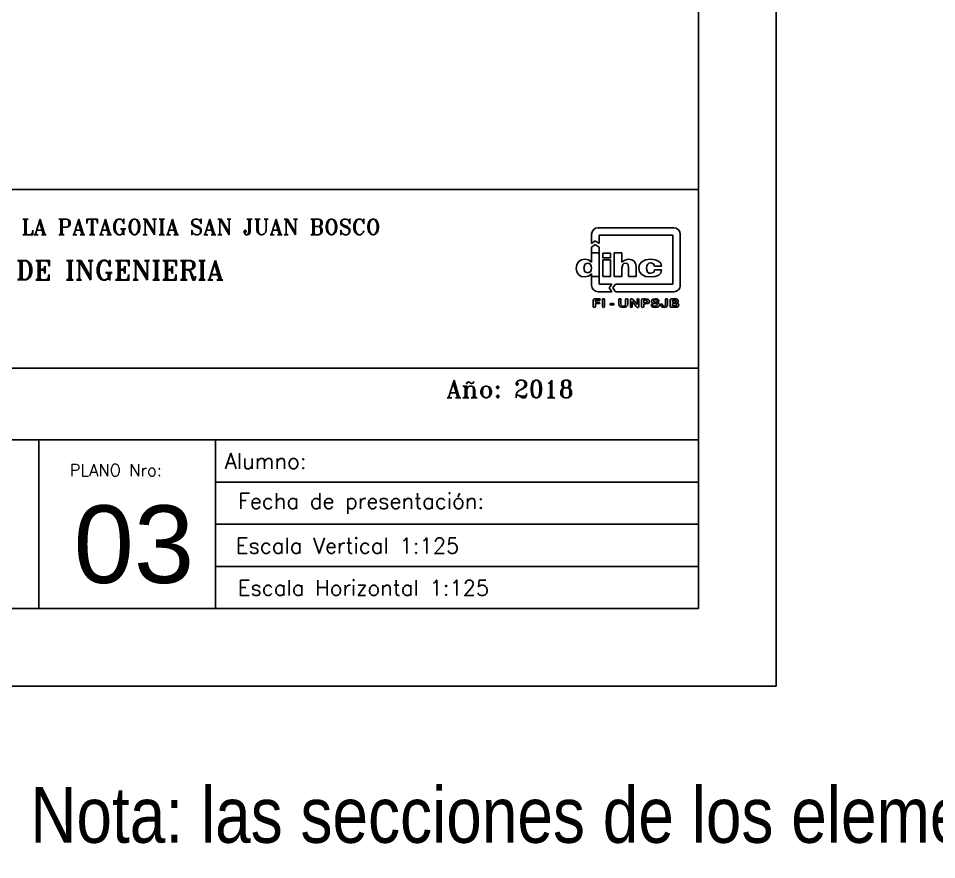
# Model space of a CAD drawing. Header units: millimetres. Extents: x 190.8 to 271.9, y 200.6 to 238.1.
# Drawn here: x 203.59 to 218.39, y 200.6 to 214.15 of the extents above; entities that cross this region are included whole.
import ezdxf
from ezdxf.enums import TextEntityAlignment as Align

# ---------------------------------------------------------------- set-up
doc = ezdxf.new("R2010")
doc.units = ezdxf.units.MM
for name, color, linetype in [('CARATULA', 7, 'Continuous'), ('Recuadro', 1, 'Continuous'), ('TEXTO', 2, 'Continuous'), ('Textos', 2, 'Continuous')]:
    doc.layers.add(name, color=color, linetype=linetype)
doc.styles.add('INTEGRANTES', font='romans.shx', dxfattribs={"height": 2})
doc.styles.add('NARROW', font='ARIALN.TTF', dxfattribs={"width": 0.9})
doc.styles.add('ROMANS', font='romans')
doc.styles.add('ROMANT', font='romant', dxfattribs={"height": 2.5})
doc.styles.add('SAN14', font='sas_____.pfb', dxfattribs={"height": 14})

# ---------------------------------------------------------------- blocks, each defined once
blk = doc.blocks.new('LOGODIHC')
at = {"color": 1, "linetype": 'Continuous'}
for p, q in [((-0.504, 0.583), (0.798, 0.583)), ((-0.616, 0.314), (-0.616, 0.47)), ((-0.616, 0.314), (-0.551, 0.357)), ((-0.551, 0.357), (-0.486, 0.314)), ((-0.486, 0.314), (-0.486, 0.453)), ((-0.486, 0.453), (0.781, 0.453)), ((0.781, 0.453), (0.781, -0.386)), ((0.911, 0.47), (0.911, -0.404)), ((-0.616, 0.251), (-0.551, 0.294)), ((-0.616, 0.152), (-0.616, 0.251)), ((-0.551, 0.294), (-0.486, 0.251)), ((-0.486, -0.386), (-0.486, 0.251)), ((-0.841, -0.003), (-0.793, 0.029)), ((-0.841, -0.003), (-0.793, 0.029)), ((-0.793, 0.029), (-0.733, 0.041)), ((-0.793, 0.029), (-0.733, 0.041)), ((-0.733, 0.041), (-0.67, 0.029)), ((-0.733, 0.041), (-0.67, 0.029)), ((-0.67, 0.029), (-0.617, -0.007)), ((-0.67, 0.029), (-0.617, -0.007)), ((-0.617, 0.152), (-0.486, 0.152)), ((-0.617, 0.152), (-0.486, 0.152)), ((-0.617, -0.007), (-0.617, 0.152)), ((-0.617, -0.007), (-0.617, 0.152)), ((-0.486, 0.152), (-0.486, -0.208)), ((-0.486, 0.152), (-0.486, -0.208)), ((-0.421, 0.148), (-0.291, 0.148)), ((-0.421, 0.148), (-0.291, 0.148)), ((-0.421, 0.068), (-0.421, 0.148)), ((-0.421, 0.068), (-0.421, 0.148)), ((-0.291, 0.068), (-0.421, 0.068)), ((-0.291, 0.068), (-0.421, 0.068)), ((-0.421, -0.254), (-0.421, 0.029)), ((-0.421, 0.029), (-0.291, 0.029)), ((-0.421, -0.254), (-0.421, 0.029)), ((-0.421, 0.029), (-0.291, 0.029)), ((-0.291, 0.148), (-0.291, 0.068)), ((-0.291, 0.148), (-0.291, 0.068)), ((-0.291, 0.029), (-0.291, -0.254)), ((-0.291, 0.029), (-0.291, -0.254)), ((-0.226, 0.152), (-0.095, 0.152)), ((-0.226, 0.152), (-0.095, 0.152)), ((-0.226, -0.254), (-0.226, 0.152)), ((-0.226, -0.254), (-0.226, 0.152)), ((-0.095, 0.152), (-0.095, -0.011)), ((-0.095, 0.152), (-0.095, -0.011)), ((-0.095, -0.011), (-0.044, 0.027)), ((-0.095, -0.011), (-0.044, 0.027)), ((-0.044, 0.027), (0.02, 0.041)), ((-0.044, 0.027), (0.02, 0.041)), ((0.02, 0.041), (0.075, 0.033)), ((0.02, 0.041), (0.075, 0.033)), ((0.075, 0.033), (0.115, 0.01)), ((0.075, 0.033), (0.115, 0.01)), ((0.115, 0.01), (0.142, -0.03)), ((0.115, 0.01), (0.142, -0.03)), ((0.25, -0.001), (0.315, 0.029)), ((0.25, -0.001), (0.315, 0.029)), ((0.315, 0.029), (0.401, 0.041)), ((0.315, 0.029), (0.401, 0.041)), ((0.401, 0.041), (0.48, 0.033)), ((0.401, 0.041), (0.48, 0.033)), ((0.48, 0.033), (0.537, 0.01)), ((0.48, 0.033), (0.537, 0.01)), ((0.537, 0.01), (0.573, -0.026)), ((0.537, 0.01), (0.573, -0.026)), ((-0.881, -0.118), (-0.871, -0.055)), ((-0.881, -0.118), (-0.871, -0.055)), ((-0.871, -0.176), (-0.881, -0.118)), ((-0.871, -0.176), (-0.881, -0.118)), ((-0.871, -0.055), (-0.841, -0.003)), ((-0.871, -0.055), (-0.841, -0.003)), ((-0.73, -0.051), (-0.747, -0.112)), ((-0.73, -0.051), (-0.747, -0.112)), ((-0.747, -0.112), (-0.73, -0.172)), ((-0.747, -0.112), (-0.73, -0.172)), ((-0.708, -0.034), (-0.73, -0.051)), ((-0.708, -0.034), (-0.73, -0.051)), ((-0.682, -0.028), (-0.708, -0.034)), ((-0.682, -0.028), (-0.708, -0.034)), ((-0.655, -0.034), (-0.684, -0.028)), ((-0.655, -0.034), (-0.684, -0.028)), ((-0.684, -0.028), (-0.682, -0.028)), ((-0.684, -0.028), (-0.682, -0.028)), ((-0.634, -0.051), (-0.655, -0.034)), ((-0.634, -0.051), (-0.655, -0.034)), ((-0.62, -0.076), (-0.634, -0.051)), ((-0.62, -0.076), (-0.634, -0.051)), ((-0.634, -0.172), (-0.62, -0.147)), ((-0.634, -0.172), (-0.62, -0.147)), ((-0.617, -0.112), (-0.62, -0.076)), ((-0.617, -0.112), (-0.62, -0.076)), ((-0.62, -0.147), (-0.617, -0.112)), ((-0.62, -0.147), (-0.617, -0.112)), ((-0.08, -0.049), (-0.095, -0.11)), ((-0.08, -0.049), (-0.095, -0.11)), ((-0.095, -0.11), (-0.095, -0.254)), ((-0.095, -0.11), (-0.095, -0.254)), ((-0.061, -0.034), (-0.08, -0.049)), ((-0.061, -0.034), (-0.08, -0.049)), ((-0.034, -0.028), (-0.061, -0.034)), ((-0.034, -0.028), (-0.061, -0.034)), ((-0.011, -0.032), (-0.034, -0.028)), ((-0.011, -0.032), (-0.034, -0.028)), ((0.006, -0.043), (-0.011, -0.032)), ((0.006, -0.043), (-0.011, -0.032)), ((0.02, -0.089), (0.006, -0.043)), ((0.02, -0.089), (0.006, -0.043)), ((0.02, -0.254), (0.02, -0.089)), ((0.02, -0.254), (0.02, -0.089)), ((0.142, -0.03), (0.15, -0.082)), ((0.142, -0.03), (0.15, -0.082)), ((0.15, -0.082), (0.15, -0.254)), ((0.15, -0.082), (0.15, -0.254)), ((0.198, -0.114), (0.211, -0.049)), ((0.198, -0.114), (0.211, -0.049)), ((0.211, -0.177), (0.198, -0.114)), ((0.211, -0.177), (0.198, -0.114)), ((0.211, -0.049), (0.25, -0.001)), ((0.211, -0.049), (0.25, -0.001)), ((0.338, -0.074), (0.332, -0.116)), ((0.338, -0.074), (0.332, -0.116)), ((0.332, -0.116), (0.349, -0.179)), ((0.332, -0.116), (0.349, -0.179)), ((0.351, -0.045), (0.338, -0.074)), ((0.351, -0.045), (0.338, -0.074)), ((0.372, -0.026), (0.351, -0.045)), ((0.372, -0.026), (0.351, -0.045)), ((0.403, -0.02), (0.372, -0.026)), ((0.403, -0.02), (0.372, -0.026)), ((0.447, -0.036), (0.403, -0.02)), ((0.447, -0.036), (0.403, -0.02)), ((0.466, -0.078), (0.447, -0.036)), ((0.466, -0.078), (0.447, -0.036)), ((0.46, -0.164), (0.466, -0.139)), ((0.46, -0.164), (0.466, -0.139)), ((0.589, -0.078), (0.466, -0.078)), ((0.589, -0.078), (0.466, -0.078)), ((0.466, -0.139), (0.589, -0.139)), ((0.466, -0.139), (0.589, -0.139)), ((0.573, -0.026), (0.589, -0.078)), ((0.573, -0.026), (0.589, -0.078)), ((0.589, -0.141), (0.577, -0.195)), ((0.589, -0.141), (0.577, -0.195)), ((0.589, -0.139), (0.589, -0.141)), ((0.589, -0.139), (0.589, -0.141)), ((-0.841, -0.223), (-0.871, -0.176)), ((-0.841, -0.223), (-0.871, -0.176)), ((-0.795, -0.252), (-0.841, -0.223)), ((-0.795, -0.252), (-0.841, -0.223)), ((-0.735, -0.262), (-0.795, -0.252)), ((-0.735, -0.262), (-0.795, -0.252)), ((-0.668, -0.248), (-0.735, -0.262)), ((-0.668, -0.248), (-0.735, -0.262)), ((-0.73, -0.172), (-0.682, -0.193)), ((-0.73, -0.172), (-0.682, -0.193)), ((-0.682, -0.193), (-0.634, -0.172)), ((-0.682, -0.193), (-0.634, -0.172)), ((-0.617, -0.208), (-0.668, -0.248)), ((-0.617, -0.208), (-0.668, -0.248)), ((-0.615, -0.235), (-0.617, -0.208)), ((-0.615, -0.235), (-0.617, -0.208)), ((-0.616, -0.404), (-0.616, -0.21)), ((-0.613, -0.254), (-0.615, -0.235)), ((-0.613, -0.254), (-0.615, -0.235)), ((-0.49, -0.254), (-0.613, -0.254)), ((-0.482, -0.254), (-0.613, -0.254)), ((-0.486, -0.233), (-0.49, -0.254)), ((-0.486, -0.208), (-0.486, -0.233)), ((-0.486, -0.208), (-0.486, -0.233)), ((-0.486, -0.233), (-0.482, -0.254)), ((-0.291, -0.254), (-0.421, -0.254)), ((-0.291, -0.254), (-0.421, -0.254)), ((-0.095, -0.254), (-0.226, -0.254)), ((-0.095, -0.254), (-0.226, -0.254)), ((0.15, -0.254), (0.02, -0.254)), ((0.15, -0.254), (0.02, -0.254)), ((0.25, -0.223), (0.211, -0.177)), ((0.25, -0.223), (0.211, -0.177)), ((0.313, -0.252), (0.25, -0.223)), ((0.313, -0.252), (0.25, -0.223)), ((0.397, -0.262), (0.313, -0.252)), ((0.397, -0.262), (0.313, -0.252)), ((0.349, -0.179), (0.37, -0.195)), ((0.349, -0.179), (0.37, -0.195)), ((0.37, -0.195), (0.401, -0.2)), ((0.37, -0.195), (0.401, -0.2)), ((0.48, -0.254), (0.397, -0.262)), ((0.48, -0.254), (0.397, -0.262)), ((0.401, -0.2), (0.447, -0.185)), ((0.401, -0.2), (0.447, -0.185)), ((0.447, -0.185), (0.46, -0.164)), ((0.447, -0.185), (0.46, -0.164)), ((0.541, -0.231), (0.48, -0.254)), ((0.541, -0.231), (0.48, -0.254)), ((0.577, -0.195), (0.541, -0.231)), ((0.577, -0.195), (0.541, -0.231)), ((-0.267, -0.386), (-0.486, -0.386)), ((-0.31, -0.451), (-0.267, -0.386)), ((-0.269, -0.516), (-0.31, -0.451)), ((-0.247, -0.452), (-0.203, -0.386)), ((-0.206, -0.516), (-0.247, -0.452)), ((0.781, -0.386), (-0.203, -0.386)), ((-0.269, -0.516), (-0.504, -0.516)), ((0.798, -0.516), (-0.206, -0.516)), ((-0.586, -0.658), (-0.584, -0.648)), ((-0.586, -0.658), (-0.584, -0.648)), ((-0.586, -0.769), (-0.586, -0.658)), ((-0.586, -0.769), (-0.586, -0.658)), ((-0.58, -0.782), (-0.586, -0.769)), ((-0.58, -0.782), (-0.586, -0.769)), ((-0.584, -0.648), (-0.578, -0.643)), ((-0.584, -0.648), (-0.578, -0.643)), ((-0.569, -0.786), (-0.58, -0.782)), ((-0.569, -0.786), (-0.58, -0.782)), ((-0.578, -0.643), (-0.565, -0.639)), ((-0.578, -0.643), (-0.565, -0.639)), ((-0.555, -0.782), (-0.569, -0.786)), ((-0.555, -0.782), (-0.569, -0.786)), ((-0.565, -0.639), (-0.479, -0.639)), ((-0.565, -0.639), (-0.479, -0.639)), ((-0.549, -0.769), (-0.555, -0.782)), ((-0.549, -0.769), (-0.555, -0.782)), ((-0.479, -0.662), (-0.549, -0.662)), ((-0.549, -0.662), (-0.549, -0.698)), ((-0.479, -0.662), (-0.549, -0.662)), ((-0.549, -0.662), (-0.549, -0.698)), ((-0.549, -0.698), (-0.49, -0.698)), ((-0.549, -0.698), (-0.49, -0.698)), ((-0.49, -0.719), (-0.549, -0.719)), ((-0.549, -0.719), (-0.549, -0.769)), ((-0.49, -0.719), (-0.549, -0.719)), ((-0.549, -0.719), (-0.549, -0.769)), ((-0.49, -0.698), (-0.479, -0.702)), ((-0.49, -0.698), (-0.479, -0.702)), ((-0.479, -0.717), (-0.49, -0.719)), ((-0.479, -0.717), (-0.49, -0.719)), ((-0.479, -0.639), (-0.467, -0.643)), ((-0.479, -0.639), (-0.467, -0.643)), ((-0.465, -0.658), (-0.479, -0.662)), ((-0.465, -0.658), (-0.479, -0.662)), ((-0.479, -0.702), (-0.475, -0.71)), ((-0.479, -0.702), (-0.475, -0.71)), ((-0.475, -0.71), (-0.479, -0.717)), ((-0.475, -0.71), (-0.479, -0.717)), ((-0.467, -0.643), (-0.461, -0.65)), ((-0.467, -0.643), (-0.461, -0.65)), ((-0.461, -0.65), (-0.465, -0.658)), ((-0.461, -0.65), (-0.465, -0.658)), ((-0.429, -0.654), (-0.425, -0.641)), ((-0.429, -0.654), (-0.425, -0.641)), ((-0.429, -0.767), (-0.429, -0.654)), ((-0.429, -0.767), (-0.429, -0.654)), ((-0.429, -0.769), (-0.429, -0.767)), ((-0.429, -0.769), (-0.429, -0.767)), ((-0.423, -0.782), (-0.429, -0.769)), ((-0.423, -0.782), (-0.429, -0.769)), ((-0.425, -0.641), (-0.411, -0.637)), ((-0.425, -0.641), (-0.411, -0.637)), ((-0.411, -0.786), (-0.423, -0.782)), ((-0.411, -0.786), (-0.423, -0.782)), ((-0.411, -0.637), (-0.398, -0.641)), ((-0.411, -0.637), (-0.398, -0.641)), ((-0.398, -0.782), (-0.411, -0.786)), ((-0.398, -0.782), (-0.411, -0.786)), ((-0.398, -0.641), (-0.392, -0.654)), ((-0.398, -0.641), (-0.392, -0.654)), ((-0.392, -0.769), (-0.398, -0.782)), ((-0.392, -0.769), (-0.398, -0.782)), ((-0.392, -0.654), (-0.392, -0.769)), ((-0.392, -0.654), (-0.392, -0.769)), ((-0.302, -0.733), (-0.298, -0.723)), ((-0.302, -0.733), (-0.298, -0.723)), ((-0.298, -0.74), (-0.302, -0.733)), ((-0.298, -0.74), (-0.302, -0.733)), ((-0.298, -0.723), (-0.285, -0.717)), ((-0.298, -0.723), (-0.285, -0.717)), ((-0.285, -0.742), (-0.298, -0.74)), ((-0.285, -0.742), (-0.298, -0.74)), ((-0.285, -0.717), (-0.249, -0.717)), ((-0.285, -0.717), (-0.249, -0.717)), ((-0.247, -0.742), (-0.285, -0.742)), ((-0.247, -0.742), (-0.285, -0.742)), ((-0.249, -0.717), (-0.235, -0.721)), ((-0.249, -0.717), (-0.235, -0.721)), ((-0.233, -0.74), (-0.249, -0.742)), ((-0.233, -0.74), (-0.249, -0.742)), ((-0.249, -0.742), (-0.247, -0.742)), ((-0.249, -0.742), (-0.247, -0.742)), ((-0.235, -0.721), (-0.229, -0.733)), ((-0.235, -0.721), (-0.229, -0.733)), ((-0.229, -0.733), (-0.233, -0.74)), ((-0.229, -0.733), (-0.233, -0.74)), ((-0.145, -0.654), (-0.141, -0.641)), ((-0.145, -0.654), (-0.141, -0.641)), ((-0.145, -0.725), (-0.145, -0.654)), ((-0.145, -0.725), (-0.145, -0.654)), ((-0.141, -0.754), (-0.145, -0.725)), ((-0.141, -0.754), (-0.145, -0.725)), ((-0.141, -0.641), (-0.128, -0.637)), ((-0.141, -0.641), (-0.128, -0.637)), ((-0.128, -0.773), (-0.141, -0.754)), ((-0.128, -0.773), (-0.141, -0.754)), ((-0.128, -0.637), (-0.114, -0.641)), ((-0.128, -0.637), (-0.114, -0.641)), ((-0.103, -0.782), (-0.128, -0.773)), ((-0.103, -0.782), (-0.128, -0.773)), ((-0.114, -0.641), (-0.109, -0.654)), ((-0.114, -0.641), (-0.109, -0.654)), ((-0.109, -0.654), (-0.109, -0.727)), ((-0.109, -0.654), (-0.109, -0.727)), ((-0.109, -0.727), (-0.107, -0.746)), ((-0.109, -0.727), (-0.107, -0.746)), ((-0.107, -0.746), (-0.095, -0.758)), ((-0.107, -0.746), (-0.095, -0.758)), ((-0.068, -0.786), (-0.103, -0.782)), ((-0.068, -0.786), (-0.103, -0.782)), ((-0.095, -0.758), (-0.07, -0.763)), ((-0.095, -0.758), (-0.07, -0.763)), ((-0.07, -0.763), (-0.04, -0.756)), ((-0.07, -0.763), (-0.04, -0.756)), ((-0.036, -0.782), (-0.068, -0.786)), ((-0.036, -0.782), (-0.068, -0.786)), ((-0.04, -0.756), (-0.03, -0.727)), ((-0.04, -0.756), (-0.03, -0.727)), ((-0.015, -0.773), (-0.036, -0.782)), ((-0.015, -0.773), (-0.036, -0.782)), ((-0.03, -0.654), (-0.026, -0.641)), ((-0.03, -0.654), (-0.026, -0.641)), ((-0.03, -0.727), (-0.03, -0.654)), ((-0.03, -0.727), (-0.03, -0.654)), ((-0.026, -0.641), (-0.013, -0.637)), ((-0.026, -0.641), (-0.013, -0.637)), ((0.002, -0.752), (-0.015, -0.773)), ((0.002, -0.752), (-0.015, -0.773)), ((-0.013, -0.637), (0, -0.641)), ((-0.013, -0.637), (0, -0.641)), ((0, -0.641), (0.006, -0.654)), ((0, -0.641), (0.006, -0.654)), ((0.006, -0.725), (0.002, -0.752)), ((0.006, -0.725), (0.002, -0.752)), ((0.006, -0.654), (0.006, -0.725)), ((0.006, -0.654), (0.006, -0.725)), ((0.052, -0.646), (0.06, -0.639)), ((0.052, -0.646), (0.06, -0.639)), ((0.052, -0.658), (0.052, -0.646)), ((0.052, -0.658), (0.052, -0.646)), ((0.052, -0.771), (0.052, -0.658)), ((0.052, -0.771), (0.052, -0.658)), ((0.056, -0.782), (0.052, -0.771)), ((0.056, -0.782), (0.052, -0.771)), ((0.068, -0.786), (0.056, -0.782)), ((0.068, -0.786), (0.056, -0.782)), ((0.06, -0.639), (0.071, -0.637)), ((0.06, -0.639), (0.071, -0.637)), ((0.081, -0.782), (0.068, -0.786)), ((0.081, -0.782), (0.068, -0.786)), ((0.071, -0.637), (0.079, -0.639)), ((0.071, -0.637), (0.079, -0.639)), ((0.079, -0.639), (0.085, -0.641)), ((0.079, -0.639), (0.085, -0.641)), ((0.085, -0.771), (0.081, -0.782)), ((0.085, -0.771), (0.081, -0.782)), ((0.085, -0.641), (0.091, -0.646)), ((0.085, -0.641), (0.091, -0.646)), ((0.152, -0.769), (0.085, -0.685)), ((0.085, -0.685), (0.085, -0.771)), ((0.152, -0.769), (0.085, -0.685)), ((0.085, -0.685), (0.085, -0.771)), ((0.091, -0.646), (0.096, -0.654)), ((0.091, -0.646), (0.096, -0.654)), ((0.096, -0.654), (0.098, -0.654)), ((0.096, -0.654), (0.098, -0.654)), ((0.098, -0.654), (0.167, -0.738)), ((0.098, -0.654), (0.167, -0.738)), ((0.158, -0.777), (0.152, -0.769)), ((0.158, -0.777), (0.152, -0.769)), ((0.163, -0.782), (0.158, -0.777)), ((0.163, -0.782), (0.158, -0.777)), ((0.171, -0.786), (0.163, -0.782)), ((0.171, -0.786), (0.163, -0.782)), ((0.167, -0.654), (0.171, -0.641)), ((0.167, -0.654), (0.171, -0.641)), ((0.167, -0.738), (0.167, -0.654)), ((0.167, -0.738), (0.167, -0.654)), ((0.171, -0.641), (0.183, -0.637)), ((0.171, -0.641), (0.183, -0.637)), ((0.179, -0.786), (0.171, -0.786)), ((0.179, -0.786), (0.171, -0.786)), ((0.194, -0.782), (0.179, -0.786)), ((0.194, -0.782), (0.179, -0.786)), ((0.183, -0.637), (0.194, -0.641)), ((0.183, -0.637), (0.194, -0.641)), ((0.194, -0.641), (0.2, -0.654)), ((0.194, -0.641), (0.2, -0.654)), ((0.2, -0.767), (0.194, -0.782)), ((0.2, -0.767), (0.194, -0.782)), ((0.2, -0.654), (0.2, -0.767)), ((0.2, -0.654), (0.2, -0.767)), ((0.246, -0.658), (0.25, -0.645)), ((0.246, -0.658), (0.25, -0.645)), ((0.246, -0.769), (0.246, -0.658)), ((0.246, -0.769), (0.246, -0.658)), ((0.252, -0.782), (0.246, -0.769)), ((0.252, -0.782), (0.246, -0.769)), ((0.25, -0.645), (0.267, -0.639)), ((0.25, -0.645), (0.267, -0.639)), ((0.263, -0.786), (0.252, -0.782)), ((0.263, -0.786), (0.252, -0.782)), ((0.276, -0.782), (0.263, -0.786)), ((0.276, -0.782), (0.263, -0.786)), ((0.267, -0.639), (0.315, -0.639)), ((0.267, -0.639), (0.315, -0.639)), ((0.282, -0.769), (0.276, -0.782)), ((0.282, -0.769), (0.276, -0.782)), ((0.307, -0.662), (0.282, -0.662)), ((0.282, -0.662), (0.282, -0.706)), ((0.307, -0.662), (0.282, -0.662)), ((0.282, -0.662), (0.282, -0.706)), ((0.282, -0.706), (0.305, -0.706)), ((0.282, -0.706), (0.305, -0.706)), ((0.315, -0.727), (0.282, -0.727)), ((0.282, -0.727), (0.282, -0.769)), ((0.315, -0.727), (0.282, -0.727)), ((0.282, -0.727), (0.282, -0.769)), ((0.338, -0.669), (0.305, -0.662)), ((0.338, -0.669), (0.305, -0.662)), ((0.305, -0.662), (0.307, -0.662)), ((0.305, -0.662), (0.307, -0.662)), ((0.305, -0.706), (0.326, -0.704)), ((0.305, -0.706), (0.326, -0.704)), ((0.315, -0.639), (0.345, -0.643)), ((0.315, -0.639), (0.345, -0.643)), ((0.365, -0.717), (0.315, -0.727)), ((0.365, -0.717), (0.315, -0.727)), ((0.326, -0.704), (0.34, -0.698)), ((0.326, -0.704), (0.34, -0.698)), ((0.345, -0.685), (0.338, -0.669)), ((0.345, -0.685), (0.338, -0.669)), ((0.34, -0.698), (0.345, -0.685)), ((0.34, -0.698), (0.345, -0.685)), ((0.345, -0.643), (0.365, -0.65)), ((0.345, -0.643), (0.365, -0.65)), ((0.365, -0.65), (0.376, -0.664)), ((0.365, -0.65), (0.376, -0.664)), ((0.378, -0.702), (0.365, -0.717)), ((0.378, -0.702), (0.365, -0.717)), ((0.376, -0.664), (0.382, -0.683)), ((0.376, -0.664), (0.382, -0.683)), ((0.382, -0.683), (0.378, -0.702)), ((0.382, -0.683), (0.378, -0.702)), ((0.411, -0.744), (0.414, -0.735)), ((0.411, -0.744), (0.414, -0.735)), ((0.418, -0.763), (0.411, -0.744)), ((0.418, -0.763), (0.411, -0.744)), ((0.414, -0.677), (0.422, -0.656)), ((0.414, -0.677), (0.422, -0.656)), ((0.422, -0.7), (0.414, -0.677)), ((0.422, -0.7), (0.414, -0.677)), ((0.414, -0.735), (0.426, -0.731)), ((0.414, -0.735), (0.426, -0.731)), ((0.437, -0.779), (0.418, -0.763)), ((0.437, -0.779), (0.418, -0.763)), ((0.422, -0.656), (0.445, -0.643)), ((0.422, -0.656), (0.445, -0.643)), ((0.441, -0.712), (0.422, -0.7)), ((0.441, -0.712), (0.422, -0.7)), ((0.426, -0.731), (0.435, -0.735)), ((0.426, -0.731), (0.435, -0.735)), ((0.435, -0.735), (0.441, -0.742)), ((0.435, -0.735), (0.441, -0.742)), ((0.48, -0.786), (0.437, -0.779)), ((0.48, -0.786), (0.437, -0.779)), ((0.472, -0.719), (0.441, -0.712)), ((0.472, -0.719), (0.441, -0.712)), ((0.441, -0.742), (0.449, -0.756)), ((0.441, -0.742), (0.449, -0.756)), ((0.445, -0.643), (0.48, -0.637)), ((0.445, -0.643), (0.48, -0.637)), ((0.455, -0.662), (0.447, -0.675)), ((0.455, -0.662), (0.447, -0.675)), ((0.447, -0.675), (0.449, -0.681)), ((0.447, -0.675), (0.449, -0.681)), ((0.449, -0.681), (0.457, -0.687)), ((0.449, -0.681), (0.457, -0.687)), ((0.449, -0.756), (0.46, -0.761)), ((0.449, -0.756), (0.46, -0.761)), ((0.478, -0.656), (0.455, -0.662)), ((0.478, -0.656), (0.455, -0.662)), ((0.457, -0.687), (0.466, -0.69)), ((0.457, -0.687), (0.466, -0.69)), ((0.46, -0.761), (0.48, -0.765)), ((0.46, -0.761), (0.48, -0.765)), ((0.466, -0.69), (0.485, -0.694)), ((0.466, -0.69), (0.485, -0.694)), ((0.497, -0.727), (0.472, -0.719)), ((0.497, -0.727), (0.472, -0.719)), ((0.501, -0.662), (0.478, -0.656)), ((0.501, -0.662), (0.478, -0.656)), ((0.48, -0.637), (0.508, -0.639)), ((0.48, -0.637), (0.508, -0.639)), ((0.48, -0.765), (0.504, -0.759)), ((0.48, -0.765), (0.504, -0.759)), ((0.52, -0.781), (0.48, -0.786)), ((0.52, -0.781), (0.48, -0.786)), ((0.485, -0.694), (0.512, -0.702)), ((0.485, -0.694), (0.512, -0.702)), ((0.51, -0.733), (0.497, -0.727)), ((0.51, -0.733), (0.497, -0.727)), ((0.51, -0.675), (0.501, -0.662)), ((0.51, -0.675), (0.501, -0.662)), ((0.504, -0.759), (0.516, -0.744)), ((0.504, -0.759), (0.516, -0.744)), ((0.508, -0.639), (0.527, -0.648)), ((0.508, -0.639), (0.527, -0.648)), ((0.518, -0.685), (0.51, -0.675)), ((0.518, -0.685), (0.51, -0.675)), ((0.516, -0.744), (0.51, -0.733)), ((0.516, -0.744), (0.51, -0.733)), ((0.512, -0.702), (0.531, -0.71)), ((0.512, -0.702), (0.531, -0.71)), ((0.527, -0.687), (0.518, -0.685)), ((0.527, -0.687), (0.518, -0.685)), ((0.545, -0.765), (0.52, -0.781)), ((0.545, -0.765), (0.52, -0.781)), ((0.527, -0.648), (0.539, -0.66)), ((0.527, -0.648), (0.539, -0.66)), ((0.539, -0.681), (0.527, -0.687)), ((0.539, -0.681), (0.527, -0.687)), ((0.531, -0.71), (0.547, -0.721)), ((0.531, -0.71), (0.547, -0.721)), ((0.539, -0.66), (0.543, -0.671)), ((0.539, -0.66), (0.543, -0.671)), ((0.543, -0.671), (0.539, -0.681)), ((0.543, -0.671), (0.539, -0.681)), ((0.552, -0.74), (0.545, -0.765)), ((0.552, -0.74), (0.545, -0.765)), ((0.547, -0.721), (0.552, -0.742)), ((0.547, -0.721), (0.552, -0.742)), ((0.552, -0.742), (0.552, -0.74)), ((0.552, -0.742), (0.552, -0.74)), ((0.573, -0.742), (0.577, -0.731)), ((0.573, -0.742), (0.577, -0.731)), ((0.575, -0.756), (0.573, -0.742)), ((0.575, -0.756), (0.573, -0.742)), ((0.581, -0.767), (0.575, -0.756)), ((0.581, -0.767), (0.575, -0.756)), ((0.577, -0.731), (0.589, -0.727)), ((0.577, -0.731), (0.589, -0.727)), ((0.602, -0.782), (0.581, -0.767)), ((0.602, -0.782), (0.581, -0.767)), ((0.589, -0.727), (0.6, -0.729)), ((0.589, -0.727), (0.6, -0.729)), ((0.6, -0.729), (0.606, -0.74)), ((0.6, -0.729), (0.606, -0.74)), ((0.631, -0.786), (0.602, -0.782)), ((0.631, -0.786), (0.602, -0.782)), ((0.606, -0.74), (0.61, -0.752)), ((0.606, -0.74), (0.61, -0.752)), ((0.61, -0.752), (0.616, -0.759)), ((0.61, -0.752), (0.616, -0.759)), ((0.616, -0.759), (0.631, -0.763)), ((0.616, -0.759), (0.631, -0.763)), ((0.631, -0.763), (0.65, -0.756)), ((0.631, -0.763), (0.65, -0.756)), ((0.665, -0.781), (0.631, -0.786)), ((0.665, -0.781), (0.631, -0.786)), ((0.65, -0.756), (0.656, -0.735)), ((0.65, -0.756), (0.656, -0.735)), ((0.656, -0.654), (0.66, -0.641)), ((0.656, -0.654), (0.66, -0.641)), ((0.656, -0.735), (0.656, -0.654)), ((0.656, -0.735), (0.656, -0.654)), ((0.66, -0.641), (0.673, -0.637)), ((0.66, -0.641), (0.673, -0.637)), ((0.687, -0.761), (0.665, -0.781)), ((0.687, -0.761), (0.665, -0.781)), ((0.673, -0.637), (0.687, -0.641)), ((0.673, -0.637), (0.687, -0.641)), ((0.687, -0.641), (0.692, -0.654)), ((0.687, -0.641), (0.692, -0.654)), ((0.69, -0.748), (0.687, -0.761)), ((0.69, -0.748), (0.687, -0.761)), ((0.692, -0.731), (0.69, -0.748)), ((0.692, -0.731), (0.69, -0.748)), ((0.692, -0.654), (0.692, -0.731)), ((0.692, -0.654), (0.692, -0.731)), ((0.738, -0.658), (0.742, -0.645)), ((0.738, -0.658), (0.742, -0.645)), ((0.738, -0.765), (0.738, -0.658)), ((0.738, -0.765), (0.738, -0.658)), ((0.744, -0.781), (0.738, -0.765)), ((0.744, -0.781), (0.738, -0.765)), ((0.742, -0.645), (0.759, -0.639)), ((0.742, -0.645), (0.759, -0.639)), ((0.759, -0.782), (0.744, -0.781)), ((0.759, -0.782), (0.744, -0.781)), ((0.759, -0.639), (0.817, -0.639)), ((0.759, -0.639), (0.817, -0.639)), ((0.815, -0.782), (0.759, -0.782)), ((0.815, -0.782), (0.759, -0.782)), ((0.775, -0.662), (0.775, -0.698)), ((0.775, -0.662), (0.775, -0.698)), ((0.803, -0.662), (0.775, -0.662)), ((0.803, -0.662), (0.775, -0.662)), ((0.775, -0.698), (0.807, -0.698)), ((0.775, -0.698), (0.807, -0.698)), ((0.811, -0.717), (0.775, -0.717)), ((0.775, -0.717), (0.775, -0.761)), ((0.811, -0.717), (0.775, -0.717)), ((0.775, -0.717), (0.775, -0.761)), ((0.775, -0.761), (0.813, -0.761)), ((0.775, -0.761), (0.813, -0.761)), ((0.832, -0.666), (0.803, -0.662)), ((0.832, -0.666), (0.803, -0.662)), ((0.807, -0.698), (0.826, -0.696)), ((0.807, -0.698), (0.826, -0.696)), ((0.84, -0.725), (0.811, -0.717)), ((0.84, -0.725), (0.811, -0.717)), ((0.813, -0.761), (0.84, -0.756)), ((0.813, -0.761), (0.84, -0.756)), ((0.84, -0.782), (0.813, -0.782)), ((0.84, -0.782), (0.813, -0.782)), ((0.813, -0.782), (0.815, -0.782)), ((0.813, -0.782), (0.815, -0.782)), ((0.817, -0.639), (0.838, -0.641)), ((0.817, -0.639), (0.838, -0.641)), ((0.826, -0.696), (0.838, -0.689)), ((0.826, -0.696), (0.838, -0.689)), ((0.842, -0.679), (0.832, -0.666)), ((0.842, -0.679), (0.832, -0.666)), ((0.838, -0.641), (0.855, -0.646)), ((0.838, -0.641), (0.855, -0.646)), ((0.838, -0.689), (0.842, -0.679)), ((0.838, -0.689), (0.842, -0.679)), ((0.849, -0.74), (0.84, -0.725)), ((0.849, -0.74), (0.84, -0.725)), ((0.84, -0.756), (0.849, -0.74)), ((0.84, -0.756), (0.849, -0.74)), ((0.857, -0.779), (0.84, -0.782)), ((0.857, -0.779), (0.84, -0.782)), ((0.869, -0.694), (0.849, -0.708)), ((0.869, -0.694), (0.849, -0.708)), ((0.849, -0.708), (0.876, -0.721)), ((0.849, -0.708), (0.876, -0.721)), ((0.855, -0.646), (0.865, -0.654)), ((0.855, -0.646), (0.865, -0.654)), ((0.878, -0.765), (0.857, -0.779)), ((0.878, -0.765), (0.857, -0.779)), ((0.865, -0.654), (0.872, -0.664)), ((0.865, -0.654), (0.872, -0.664)), ((0.876, -0.677), (0.869, -0.694)), ((0.876, -0.677), (0.869, -0.694)), ((0.872, -0.664), (0.876, -0.677)), ((0.872, -0.664), (0.876, -0.677)), ((0.876, -0.721), (0.886, -0.742)), ((0.876, -0.721), (0.886, -0.742)), ((0.886, -0.742), (0.878, -0.765)), ((0.886, -0.742), (0.878, -0.765))]:
    blk.add_line(p, q, dxfattribs=at)
for centre, major_axis, start_param, end_param in [((-0.504, 0.47), (-0.112, 0), 4.712389, 6.283185), ((0.798, 0.47), (-0.112, 0), 3.141593, 4.712389), ((-0.504, -0.404), (0.112, 0), 3.141593, 4.712389), ((0.798, -0.404), (-0.112, 0), 1.570796, 3.141593)]:
    blk.add_ellipse(centre, major_axis=major_axis, ratio=0.999096, start_param=start_param, end_param=end_param, dxfattribs=at)

msp = doc.modelspace()

# ---------------------------------------------------------------- linework, layer by layer
at = {"color": 6}
for p, q in [((214.556, 204.643), (214.556, 236.87)), ((193.306, 204.643), (214.556, 204.643))]:
    msp.add_line(p, q, dxfattribs=at)
at = {"color": 2}
msp.add_lwpolyline([(195.806, 204.643), (214.556, 204.643)], dxfattribs=at)
at = {"layer": 'CARATULA', "color": 6}
for points in [[(193.306, 211.394), (214.556, 211.394)], [(193.306, 208.519), (214.556, 208.519)], [(193.306, 207.36), (214.556, 207.36)], [(203.923, 207.36), (203.923, 204.643)], [(206.769, 207.36), (206.769, 204.643)]]:
    msp.add_lwpolyline(points, dxfattribs=at)
at = {"layer": 'CARATULA', "color": 3}
for points in [[(206.769, 206.68), (214.556, 206.68)], [(206.769, 206.001), (214.556, 206.001)], [(206.769, 205.322), (214.556, 205.322)]]:
    msp.add_lwpolyline(points, dxfattribs=at)
at = {"layer": 'Recuadro'}
for p, q in [((215.806, 238.12), (215.806, 203.393)), ((215.806, 203.393), (190.806, 203.393))]:
    msp.add_line(p, q, dxfattribs=at)

# ---------------------------------------------------------------- block references
at = {"layer": 'CARATULA', "xscale": 0.937499625000001, "yscale": 0.937499625000001, "zscale": 0.937499625}
msp.add_blockref('LOGODIHC', (213.407, 210.232), dxfattribs=at)

# ---------------------------------------------------------------- texts
at = {"layer": 'CARATULA', "color": 4, "style": 'ROMANT'}
msp.add_text('UNIVERSIDAD NACIONAL DE LA PATAGONIA SAN JUAN BOSCO', height=0.25, dxfattribs=at).set_placement((204.014, 210.792), align=Align.MIDDLE)
at = {"layer": 'CARATULA', "color": 3, "style": 'ROMANT'}
msp.add_text('FACULTAD DE INGENIERIA', height=0.3125, dxfattribs=at).set_placement((204.014, 210.095), align=Align.MIDDLE)
at = {"layer": 'CARATULA', "color": 3}
for s, height, style, p in [('Año: 2018', 0.2812, 'ROMANT', (210.493, 208.04)), ('PLANO Nro:', 0.1929, 'ROMANS', (204.419, 206.777))]:
    msp.add_text(s, height=height, dxfattribs=dict(at, style=style)).set_placement(p)
at = {"layer": 'CARATULA', "color": 2, "style": 'SAN14'}
msp.add_text('03', height=1.25, dxfattribs=at).set_placement((204.483, 205.056))
at = {"layer": 'TEXTO', "style": 'INTEGRANTES'}
for s, p in [('Alumno:', (207.578, 207.02)), ('Fecha de presentación:', (209.115, 206.341)), ('Escala Vertical 1:125', (208.899, 205.662)), ('Escala Horizontal 1:125', (209.157, 204.983))]:
    msp.add_text(s, height=0.25, dxfattribs=at).set_placement(p, align=Align.MIDDLE)
at = {"layer": 'Textos', "style": 'NARROW'}
msp.add_text('Nota: las secciones de los elementos estructurales son sólo tentativos. Deberán calcularse, optimizarse y/o modificarse según cálculo.', height=0.9, dxfattribs=at).set_placement((203.784, 200.871))

doc.saveas('drawing.dxf')
